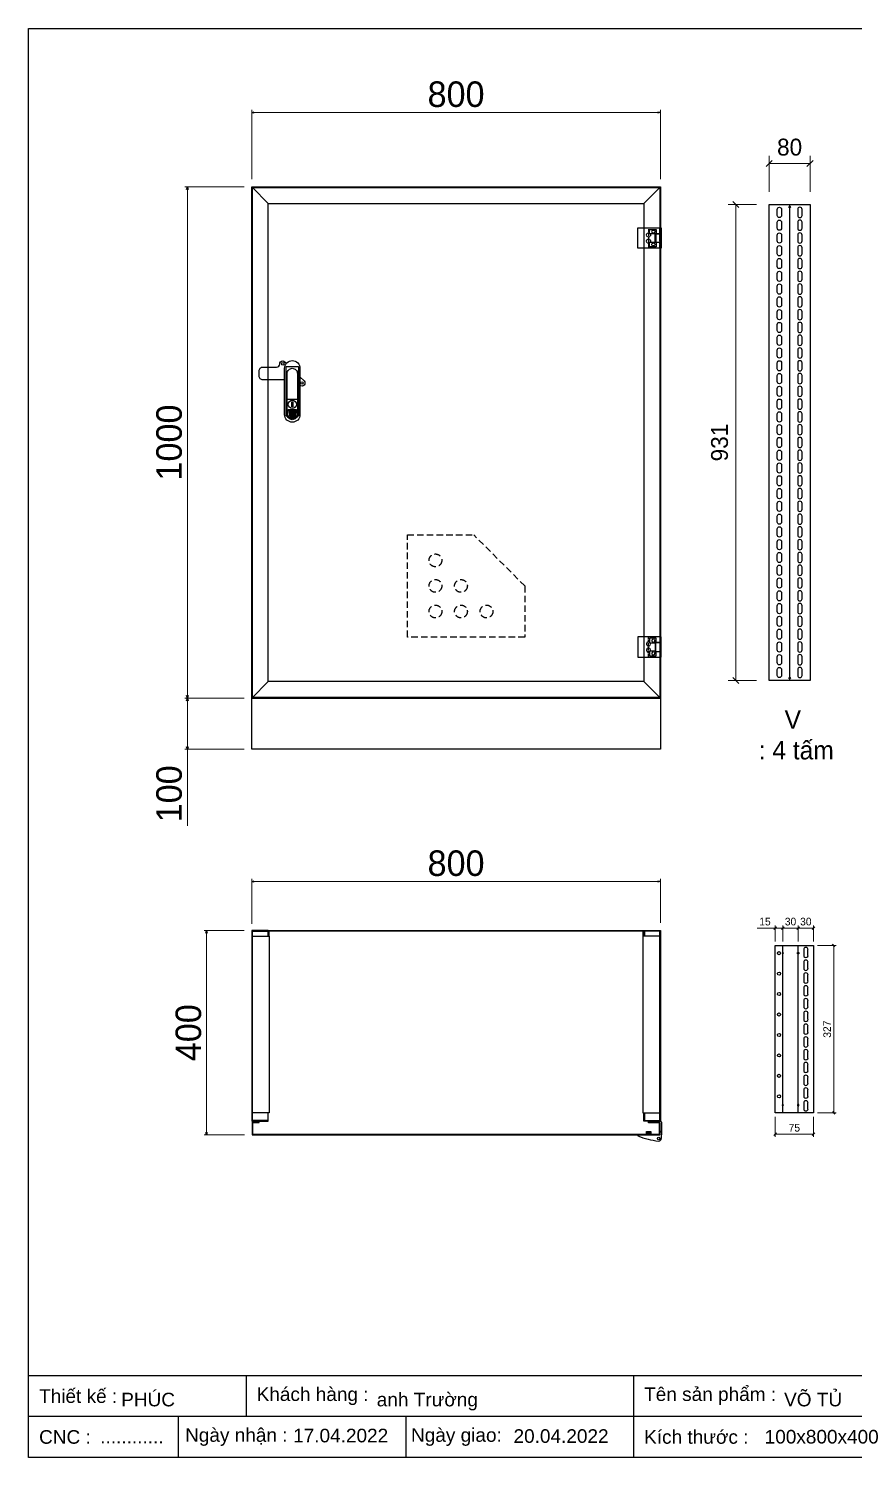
# Model space of a CAD drawing. Header units: millimetres. Extents: x 0 to 3953, y 0 to 2795.
# Drawn here: x 0 to 1615, y 0 to 2795 of the extents above; entities that cross this region are included whole.
import ezdxf

# ---------------------------------------------------------------- set-up
doc = ezdxf.new("R2010")
doc.units = ezdxf.units.MM
doc.linetypes.add('HIDDEN2', pattern=[4.7625, 3.175, -1.5875])
doc.linetypes.add('HIDDENX2', pattern=[19.05, 12.7, -6.35])
doc.layers.add('CNC', color=7, linetype='Continuous')
doc.layers.add('DIM', color=253, linetype='Continuous')
doc.styles.add('Arial', font='arial.ttf')
doc.dimstyles.new('CNC', dxfattribs={"dimtxt": 50, "dimasz": 5, "dimexe": 5, "dimexo": 15, "dimgap": 10, "dimtad": 1, "dimdec": 0, "dimtxsty": 'Standard', "dimblk": 'OPEN30', "dimcen": 10, "dimclrd": 5, "dimclre": 5, "dimclrt": 3, "dimazin": 3, "dimtfac": 1, "dimtdec": 0, "dimtmove": 0, "dimatfit": 3, "dimldrblk": 'ARCHTICK', "dimlwd": 9, "dimlwe": 9})
doc.dimstyles.new('Dim-15', dxfattribs={"dimtxt": 15, "dimasz": 5, "dimexe": 5, "dimexo": 8, "dimgap": 5, "dimtad": 1, "dimdec": 0, "dimtxsty": 'Standard', "dimblk": 'OBLIQUE', "dimcen": 10, "dimclrd": 5, "dimclre": 5, "dimclrt": 3, "dimazin": 3, "dimtfac": 1, "dimtdec": 0, "dimtmove": 0, "dimatfit": 3, "dimldrblk": 'OBLIQUE', "dimlwd": 9, "dimlwe": 9})
doc.dimstyles.new('Dim-33', dxfattribs={"dimtxt": 33, "dimasz": 12, "dimexe": 15, "dimexo": 25, "dimgap": 15, "dimtad": 1, "dimdec": 0, "dimtxsty": 'Standard', "dimblk": 'OBLIQUE', "dimcen": 10, "dimclrd": 5, "dimclre": 5, "dimclrt": 3, "dimazin": 3, "dimtfac": 1, "dimtdec": 0, "dimtmove": 0, "dimatfit": 3, "dimldrblk": 'OPEN30', "dimlwd": 9, "dimlwe": 9})

# ---------------------------------------------------------------- blocks, each defined once
blk = doc.blocks.new('*D1')
at = {"color": 5, "lineweight": 9, "ltscale": 3, "transparency": 16777216}
for p, q in [((437, 2500.3), (437, 2635.9)), ((442, 2630.9), (1232, 2630.9)), ((1237, 2500.3), (1237, 2635.9))]:
    blk.add_line(p, q, dxfattribs=at)
at = {"color": 0, "linetype": 'ByBlock', "lineweight": -2}
for p, q in [((437, 2630.9), (442, 2632.2)), ((442, 2629.5), (437, 2630.9)), ((437, 2630.9), (442, 2630.9)), ((1232, 2632.2), (1237, 2630.9)), ((1237, 2630.9), (1232, 2629.5)), ((1237, 2630.9), (1232, 2630.9))]:
    blk.add_line(p, q, dxfattribs=at)
at = {"layer": 'Defpoints', "color": 0, "ltscale": 3, "transparency": 16777216}
for p in [(1237, 2630.9), (437, 2485.3), (1237, 2485.3)]:
    blk.add_point(p, dxfattribs=at)
at = {"color": 3, "ltscale": 3, "transparency": 16777216, "insert": (837, 2666.4), "char_height": 50, "attachment_point": 5}
blk.add_mtext('800', dxfattribs=at)
blk = doc.blocks.new('_ArchTick')
at = {"color": 0, "const_width": 0.15}
blk.add_lwpolyline([(-0.5, -0.5), (0.5, 0.5)], dxfattribs=at)
blk = doc.blocks.new('_Open30')
at = {"color": 0, "linetype": 'ByBlock', "lineweight": -2}
for p, q in [((-1, 0.27), (0, 0)), ((0, 0), (-1, -0.27)), ((0, 0), (-1, 0))]:
    blk.add_line(p, q, dxfattribs=at)
blk = doc.blocks.new('*D2')
at = {"color": 5, "lineweight": 9, "ltscale": 3, "transparency": 16777216}
for p, q in [((422, 2485.3), (305.9, 2485.3)), ((310.9, 2480.3), (310.9, 1490.3)), ((422, 1485.3), (305.9, 1485.3))]:
    blk.add_line(p, q, dxfattribs=at)
at = {"color": 0, "linetype": 'ByBlock', "lineweight": -2}
for p, q in [((309.5, 2480.3), (310.9, 2485.3)), ((310.9, 2485.3), (312.2, 2480.3)), ((310.9, 2485.3), (310.9, 2480.3)), ((310.9, 1485.3), (309.5, 1490.3)), ((312.2, 1490.3), (310.9, 1485.3)), ((310.9, 1485.3), (310.9, 1490.3))]:
    blk.add_line(p, q, dxfattribs=at)
at = {"layer": 'Defpoints', "color": 0, "ltscale": 3, "transparency": 16777216}
for p in [(437, 2485.3), (310.9, 1485.3), (437, 1485.3)]:
    blk.add_point(p, dxfattribs=at)
at = {"color": 3, "ltscale": 3, "transparency": 16777216, "insert": (275.4, 1985.3), "char_height": 50, "attachment_point": 5, "rotation": 90}
blk.add_mtext('1000', dxfattribs=at)
blk = doc.blocks.new('*D3')
at = {"color": 5, "lineweight": 9, "ltscale": 3, "transparency": 16777216}
for p, q in [((422, 1485.3), (305.9, 1485.3)), ((310.9, 1480.3), (310.9, 1390.3)), ((422, 1385.3), (305.9, 1385.3)), ((310.9, 1385.3), (310.9, 1235.3))]:
    blk.add_line(p, q, dxfattribs=at)
at = {"color": 0, "linetype": 'ByBlock', "lineweight": -2}
for p, q in [((309.5, 1480.3), (310.9, 1485.3)), ((310.9, 1485.3), (312.2, 1480.3)), ((310.9, 1485.3), (310.9, 1480.3)), ((310.9, 1385.3), (309.5, 1390.3)), ((312.2, 1390.3), (310.9, 1385.3)), ((310.9, 1385.3), (310.9, 1390.3))]:
    blk.add_line(p, q, dxfattribs=at)
at = {"layer": 'Defpoints', "color": 0, "ltscale": 3, "transparency": 16777216}
for p in [(310.9, 1485.3), (437, 1485.3), (437, 1385.3)]:
    blk.add_point(p, dxfattribs=at)
at = {"color": 3, "ltscale": 3, "transparency": 16777216, "insert": (275.4, 1298.1), "char_height": 50, "attachment_point": 5, "rotation": 90}
blk.add_mtext('100', dxfattribs=at)
blk = doc.blocks.new('HL044-1.3-B')
h = blk.add_hatch()
h.set_pattern_fill('ANSI31', color=1, scale=0.3, style=0)
h.set_pattern_definition([(45, (-80982.31925, -42991.2648), (-0.673519209, 0.673519209), [])])
h.paths.add_polyline_path([(-15.5, 27), (-15.5, 24), (-9.5, 24), (-9.5, 27)])
at = {"color": 1}
for p, q in [((0, 0), (-43, 0)), ((-43, 0), (-43, -2)), ((-25, 6.5), (-25, 0)), ((-25, 6.5), (-19, 5.9)), ((-25, 5.5), (-19, 4.9)), ((-25, 4.5), (-19, 3.9)), ((-25, 3.5), (-19, 2.9)), ((-25, 2.5), (-19, 1.9)), ((-25, 1.5), (-19, 0.9)), ((-25, 0.5), (-19.7, 0)), ((-22, 24), (-22, 27)), ((-22, 27), (1, 27)), ((-1, 24), (-22, 24)), ((-19, 6.5), (-19, 0)), ((-15.5, 24), (-15.5, 27)), ((-9.5, 24), (-9.5, 27)), ((0, 23), (0, 0)), ((0, 7.5), (3, 7.5)), ((0, 6), (3, 6)), ((3, 25), (3, 0)), ((3, -6.5), (3, 0))]:
    blk.add_line(p, q, dxfattribs=at)
blk.add_lwpolyline([(-26, 6.5), (-18, 6.5), (-18, 0), (-26, 0)], close=True, dxfattribs=at)
blk.add_circle((-2.3, -7), 2.55, dxfattribs=at)
for centre, radius, start, end in [((-1, 23), 1, 0, 90), ((1, 25), 2, 0, 90), ((15.4, 147.7), 160.7, 248.6705, 263.5901), ((-2.5, -6.5), 5.5, 270, 0)]:
    blk.add_arc(centre, radius, start, end, dxfattribs=at)
blk = doc.blocks.new('*D9')
at = {"color": 5, "lineweight": 9, "ltscale": 3, "transparency": 16777216}
for p, q in [((437, 1043.8), (437, 1131.6)), ((442, 1126.6), (1232, 1126.6)), ((1237, 1045.8), (1237, 1131.6))]:
    blk.add_line(p, q, dxfattribs=at)
at = {"color": 0, "linetype": 'ByBlock', "lineweight": -2}
for p, q in [((437, 1126.6), (442, 1127.9)), ((442, 1125.2), (437, 1126.6)), ((437, 1126.6), (442, 1126.6)), ((1232, 1127.9), (1237, 1126.6)), ((1237, 1126.6), (1232, 1125.2)), ((1237, 1126.6), (1232, 1126.6))]:
    blk.add_line(p, q, dxfattribs=at)
at = {"layer": 'Defpoints', "color": 0, "ltscale": 3, "transparency": 16777216}
for p in [(1237, 1126.6), (437, 1028.8), (1237, 1030.8)]:
    blk.add_point(p, dxfattribs=at)
at = {"color": 3, "ltscale": 3, "transparency": 16777216, "insert": (837, 1162.1), "char_height": 50, "attachment_point": 5}
blk.add_mtext('800', dxfattribs=at)
blk = doc.blocks.new('*D10')
at = {"color": 5, "lineweight": 9, "ltscale": 3, "transparency": 16777216}
for p, q in [((422, 1030.8), (343.7, 1030.8)), ((348.7, 1025.8), (348.7, 635.8)), ((423, 630.8), (343.7, 630.8))]:
    blk.add_line(p, q, dxfattribs=at)
at = {"color": 0, "linetype": 'ByBlock', "lineweight": -2}
for p, q in [((347.4, 1025.8), (348.7, 1030.8)), ((348.7, 1030.8), (350, 1025.8)), ((348.7, 1030.8), (348.7, 1025.8)), ((348.7, 630.8), (347.4, 635.8)), ((350, 635.8), (348.7, 630.8)), ((348.7, 630.8), (348.7, 635.8))]:
    blk.add_line(p, q, dxfattribs=at)
at = {"layer": 'Defpoints', "color": 0, "ltscale": 3, "transparency": 16777216}
for p in [(437, 1030.8), (348.7, 630.8), (438, 630.8)]:
    blk.add_point(p, dxfattribs=at)
at = {"color": 3, "ltscale": 3, "transparency": 16777216, "insert": (313.2, 830.8), "char_height": 50, "attachment_point": 5, "rotation": 90}
blk.add_mtext('400', dxfattribs=at)
blk = doc.blocks.new('*D11')
at = {"color": 0, "linetype": 'ByBlock', "lineweight": -2}
for p, q in [((1456, 2537.1), (1444, 2525.1)), ((1524, 2525.1), (1536, 2537.1))]:
    blk.add_line(p, q, dxfattribs=at)
at = {"layer": 'Defpoints', "color": 0, "ltscale": 3, "transparency": 16777216}
for p in [(1530, 2531.1), (1450, 2450.9), (1530, 2450.9)]:
    blk.add_point(p, dxfattribs=at)
at = {"layer": 'DIM', "color": 5, "lineweight": 9, "ltscale": 3, "transparency": 16777216}
for p, q in [((1450, 2475.9), (1450, 2546.1)), ((1530, 2475.9), (1530, 2546.1)), ((1450, 2531.1), (1530, 2531.1))]:
    blk.add_line(p, q, dxfattribs=at)
at = {"layer": 'DIM', "color": 3, "ltscale": 3, "transparency": 16777216, "insert": (1490, 2563), "char_height": 33, "attachment_point": 5}
blk.add_mtext('80', dxfattribs=at)
blk = doc.blocks.new('_Oblique')
at = {"color": 0, "linetype": 'ByBlock', "lineweight": -2}
blk.add_line((-0.5, -0.5), (0.5, 0.5), dxfattribs=at)
blk = doc.blocks.new('*D12')
at = {"color": 0, "linetype": 'ByBlock', "lineweight": -2}
for p, q in [((1390.9, 2444.9), (1378.9, 2456.9)), ((1378.9, 1525.7), (1390.9, 1513.7))]:
    blk.add_line(p, q, dxfattribs=at)
at = {"layer": 'Defpoints', "color": 0, "ltscale": 3, "transparency": 16777216}
for p in [(1450, 2450.9), (1384.9, 1519.7), (1450, 1519.7)]:
    blk.add_point(p, dxfattribs=at)
at = {"layer": 'DIM', "color": 5, "lineweight": 9, "ltscale": 3, "transparency": 16777216}
for p, q in [((1425, 2450.9), (1369.9, 2450.9)), ((1384.9, 2450.9), (1384.9, 1519.7)), ((1425, 1519.7), (1369.9, 1519.7))]:
    blk.add_line(p, q, dxfattribs=at)
at = {"layer": 'DIM', "color": 3, "ltscale": 3, "transparency": 16777216, "insert": (1353, 1985.3), "char_height": 33, "attachment_point": 5, "rotation": 90}
blk.add_mtext('931', dxfattribs=at)
blk = doc.blocks.new('AB301-2-1')
at = {"linetype": 'Continuous'}
h = blk.add_hatch(dxfattribs=at)
h.set_pattern_fill('ACAD_ISO09W100', color=1, scale=0.2)
h.set_pattern_definition([(0, (-368.0181, 398.3814), (0, 1), [4.8, -0.6, 1.2, -0.6, 1.2, -0.6])])
h.paths.add_polyline_path([(-4.1, -88.5, 0.118404), (0, -89.5, 0.118404), (4.1, -88.5), (7, -72), (-7, -72)])
at = {"color": 1, "linetype": 'Continuous'}
for p, q in [((-10, -50.5), (10, -50.5)), ((-7, -72), (7, -72)), ((-7, -72), (-4.1, -88.5)), ((7, -72), (4.1, -88.5))]:
    blk.add_line(p, q, dxfattribs=at)
for points in [[(-15, -12.5), (-57.5, -12.5, -0.414214), (-65, -5), (-65, 5, -0.414214), (-57.5, 12.5), (-30.7, 12.5, 0.414214), (-24.7, 18.5), (-24.7, 18.7)], [(-24.7, 18.7, -0.198912), (-23, 23), (-23, 23, -0.414214), (-14.5, 23), (-11.3, 19.8)], [(15, -6.5), (23, -14.5, -0.414214), (23, -23), (23, -23, -0.381561), (15, -23.4, -0.381561)]]:
    blk.add_lwpolyline(points, format="xyb", dxfattribs=at)
for points in [[(0, 25), (0, 25, -0.414214), (15, 10), (15, -80.5, -0.414214), (0, -95.5), (0, -95.5, -0.414214), (-15, -80.5), (-15, 10, -0.414214)], [(0, 10, -0.414214), (10, 0), (10, -80.5, -0.414214), (0, -90.5, -0.414214), (-10, -80.5), (-10, 0, -0.414214)], [(9, -72.5), (9, -80.5, -0.414214), (0, -89.5, -0.414214), (-9, -80.5), (-9, -72.5, -0.414214), (-7, -70.5), (7, -70.5, -0.414214)]]:
    blk.add_lwpolyline(points, format="xyb", close=True, dxfattribs=at)
at = {"color": 2, "linetype": 'Continuous'}
blk.add_lwpolyline([(-12, 13.3), (12, 13.3), (12, -83.7), (-12, -83.7)], close=True, dxfattribs=at)
at = {"color": 1, "linetype": 'Continuous'}
blk.add_lwpolyline([(-1, -55.5), (1, -55.5), (1, -65.5), (-1, -65.5)], close=True, dxfattribs=at)
for centre, radius in [((-18.7, 18.7), 2.5), ((18.7, -18.7), 2.5), ((0, -60.5), 8)]:
    blk.add_circle(centre, radius, dxfattribs=at)
blk = doc.blocks.new('HL044-1.3-C')
at = {"color": 1, "linetype": 'HIDDEN2', "ltscale": 0.5}
for p, q in [((-25, 40), (-25, 0)), ((-3, 0), (-3, 40))]:
    blk.add_line(p, q, dxfattribs=at)
at = {"color": 1}
for p, q in [((-12, 29), (0, 29)), ((-12, 11), (-12, 29)), ((-11, 28.5), (0, 28.5)), ((-11, 28.5), (-11, 11.5)), ((0, 11), (-12, 11)), ((0, 11.5), (-11, 11.5))]:
    blk.add_line(p, q, dxfattribs=at)
blk.add_lwpolyline([(-46, 40), (0, 40), (0, 0), (-46, 0)], close=True, dxfattribs=at)
at = {"color": 1, "linetype": 'HIDDEN2', "ltscale": 0.5}
for centre, radius in [((-25, 26), 4), ((-15.5, 32.5), 3), ((-25, 14), 4), ((-15.5, 7.5), 3)]:
    blk.add_circle(centre, radius, dxfattribs=at)
blk = doc.blocks.new('ga tai lieu')
at = {"color": 7, "linetype": 'HIDDENX2'}
for p, q in [((0, 0), (0, 200)), ((0, 200), (130, 200)), ((230, 100), (130, 200)), ((230, 100), (230, 0)), ((230, 0), (0, 0))]:
    blk.add_line(p, q, dxfattribs=at)
for centre in [(55, 150), (55, 100), (105, 100), (55, 50), (105, 50), (155, 50)]:
    blk.add_circle(centre, 12.5, dxfattribs=at)
blk = doc.blocks.new('KHUNG CHUẨN')
at = {"color": 7}
for p, q in [((19889.2, -28535.2), (16919.2, -28535.2)), ((17239.2, -28535.2), (17239.2, -28595.2)), ((17809.2, -28535.2), (17809.2, -28655.2)), ((18939.2, -28595.2), (16919.2, -28595.2)), ((17139.2, -28595.2), (17139.2, -28655.2)), ((17474.2, -28595.2), (17474.2, -28655.2))]:
    blk.add_line(p, q, dxfattribs=at)
blk.add_lwpolyline([(16919.2, -26555.2), (19889.2, -26555.2), (19889.2, -28655.2), (16919.2, -28655.2)], close=True, dxfattribs=at)
at = {"color": 2, "char_height": 20, "attachment_point": 4, "style": 'Arial'}
for s, insert, width in [('  Thiết kế :', (16919.2, -28565.2), 917.634), ('  Khách hàng :', (17239.2, -28565.2), 917.634), ('  Tên sản phẩm :', (17809.2, -28565.2), 917.634), ('  CNC :', (16919.2, -28625.2), 917.634), ('  Ngày nhận :', (17134, -28625.2), 556.651), ('  Ngày giao:', (17466.3, -28625.2), 556.651), ('  Kích thước :', (17809.2, -28625.2), 917.634)]:
    blk.add_mtext(s, dxfattribs=dict(at, insert=insert, width=width))
at = {"color": 3, "style": 'Arial'}
for tag, p in [('#01', (17055.6, -28580.1)), ('#02', (17431.4, -28580.1)), ('#03', (18030.6, -28580.1)), ('#08', (18751.7, -28580.1)), ('#10', (19064.8, -28580.1)), ('#04', (17024.8, -28634.6)), ('#05', (17308.5, -28633)), ('#06', (17632.7, -28633.7)), ('#07', (18002, -28634.7)), ('#09', (18753.8, -28632.6)), ('#11', (19060.3, -28625.7)), ('#12', (19806.5, -28628.9))]:
    blk.add_attdef(tag, p, '', height=20, dxfattribs=at)
blk = doc.blocks.new('*D13')
at = {"color": 0, "linetype": 'ByBlock', "lineweight": -2}
for p, q in [((1578.8, 998.9), (1573.8, 1003.9)), ((1573.8, 676.5), (1578.8, 671.5))]:
    blk.add_line(p, q, dxfattribs=at)
at = {"layer": 'Defpoints', "color": 0, "transparency": 16777216}
for p in [(1536.8, 1001.4), (1536.8, 674), (1576.3, 674)]:
    blk.add_point(p, dxfattribs=at)
at = {"layer": 'DIM', "color": 5, "lineweight": 9, "transparency": 16777216}
for p, q in [((1544.8, 1001.4), (1581.3, 1001.4)), ((1576.3, 1001.4), (1576.3, 674)), ((1544.8, 674), (1581.3, 674))]:
    blk.add_line(p, q, dxfattribs=at)
at = {"layer": 'DIM', "color": 3, "transparency": 16777216, "insert": (1563.6, 837.7), "char_height": 15, "attachment_point": 5, "rotation": 90}
blk.add_mtext('327', dxfattribs=at)
blk = doc.blocks.new('*D14')
at = {"color": 0, "linetype": 'ByBlock', "lineweight": -2}
for p, q in [((1464.3, 634.7), (1459.3, 629.7)), ((1534.3, 629.7), (1539.3, 634.7))]:
    blk.add_line(p, q, dxfattribs=at)
at = {"layer": 'Defpoints', "color": 0, "transparency": 16777216}
for p in [(1461.8, 674), (1536.8, 674), (1536.8, 632.2)]:
    blk.add_point(p, dxfattribs=at)
at = {"layer": 'DIM', "color": 5, "lineweight": 9, "transparency": 16777216}
for p, q in [((1461.8, 666), (1461.8, 627.2)), ((1536.8, 666), (1536.8, 627.2)), ((1461.8, 632.2), (1536.8, 632.2))]:
    blk.add_line(p, q, dxfattribs=at)
at = {"layer": 'DIM', "color": 3, "transparency": 16777216, "insert": (1499.3, 644.8), "char_height": 15, "attachment_point": 5}
blk.add_mtext('75', dxfattribs=at)
blk = doc.blocks.new('*D15')
at = {"color": 0, "linetype": 'ByBlock', "lineweight": -2}
for p, q in [((1479.3, 1037.9), (1474.3, 1032.9)), ((1504.3, 1032.9), (1509.3, 1037.9))]:
    blk.add_line(p, q, dxfattribs=at)
at = {"layer": 'Defpoints', "color": 0, "transparency": 16777216}
for p in [(1506.8, 1035.4), (1476.8, 1001.4), (1506.8, 1001.4)]:
    blk.add_point(p, dxfattribs=at)
at = {"layer": 'DIM', "color": 5, "lineweight": 9, "transparency": 16777216}
for p, q in [((1476.8, 1009.4), (1476.8, 1040.4)), ((1476.8, 1035.4), (1506.8, 1035.4)), ((1506.8, 1009.4), (1506.8, 1040.4))]:
    blk.add_line(p, q, dxfattribs=at)
at = {"layer": 'DIM', "color": 3, "transparency": 16777216, "insert": (1491.8, 1048.1), "char_height": 15, "attachment_point": 5}
blk.add_mtext('30', dxfattribs=at)
blk = doc.blocks.new('*D16')
at = {"color": 0, "linetype": 'ByBlock', "lineweight": -2}
for p, q in [((1509.3, 1037.9), (1504.3, 1032.9)), ((1534.3, 1032.9), (1539.3, 1037.9))]:
    blk.add_line(p, q, dxfattribs=at)
at = {"layer": 'Defpoints', "color": 0, "transparency": 16777216}
for p in [(1536.8, 1035.4), (1506.8, 1001.4), (1536.8, 1001.4)]:
    blk.add_point(p, dxfattribs=at)
at = {"layer": 'DIM', "color": 5, "lineweight": 9, "transparency": 16777216}
for p, q in [((1506.8, 1009.4), (1506.8, 1040.4)), ((1506.8, 1035.4), (1536.8, 1035.4)), ((1536.8, 1009.4), (1536.8, 1040.4))]:
    blk.add_line(p, q, dxfattribs=at)
at = {"layer": 'DIM', "color": 3, "transparency": 16777216, "insert": (1521.8, 1048.1), "char_height": 15, "attachment_point": 5}
blk.add_mtext('30', dxfattribs=at)
blk = doc.blocks.new('*D17')
at = {"color": 0, "linetype": 'ByBlock', "lineweight": -2}
for p, q in [((1464.3, 1037.9), (1459.3, 1032.9)), ((1474.3, 1032.9), (1479.3, 1037.9))]:
    blk.add_line(p, q, dxfattribs=at)
at = {"layer": 'Defpoints', "color": 0, "transparency": 16777216}
for p in [(1461.8, 1035.4), (1461.8, 1001.4), (1476.8, 1001.4)]:
    blk.add_point(p, dxfattribs=at)
at = {"layer": 'DIM', "color": 5, "lineweight": 9, "transparency": 16777216}
for p, q in [((1461.8, 1035.4), (1426.7, 1035.4)), ((1461.8, 1009.4), (1461.8, 1040.4)), ((1476.8, 1035.4), (1461.8, 1035.4)), ((1476.8, 1009.4), (1476.8, 1040.4))]:
    blk.add_line(p, q, dxfattribs=at)
at = {"layer": 'DIM', "color": 3, "transparency": 16777216, "insert": (1441.8, 1048.1), "char_height": 15, "attachment_point": 5}
blk.add_mtext('15', dxfattribs=at)
blk = doc.blocks.new('ovan8.5x20')
at = {"layer": 'CNC', "color": 2, "lineweight": -3}
for p, q in [((5.7, 4.2), (-5.8, 4.2)), ((-5.8, -4.2), (5.7, -4.2))]:
    blk.add_line(p, q, dxfattribs=at)
for centre, start, end in [((-5.8, 0), 90, 270), ((5.7, 0), 270, 90)]:
    blk.add_arc(centre, 4.25, start, end, dxfattribs=at)
blk = doc.blocks.new('f3daunguoc')
at = {"layer": 'CNC', "color": 2, "lineweight": -3}
blk.add_circle((0, 0), 1.5, dxfattribs=at)
blk = doc.blocks.new('f2dauxuoi')
at = {"layer": 'CNC', "color": 2, "lineweight": -3}
blk.add_circle((0, 0), 1, dxfattribs=at)

msp = doc.modelspace()

# ---------------------------------------------------------------- linework, layer by layer
at = {"ltscale": 3}
for p, q in [((438.2, 2484.1), (469.4, 2452.9)), ((1204.6, 2452.9), (1237, 2485.3)), ((469.4, 1517.7), (437, 1485.3)), ((1204.6, 1517.7), (1237, 1485.3))]:
    msp.add_line(p, q, dxfattribs=at)
at = {"color": 7}
for p, q in [((1490, 2450.9), (1490, 1519.7)), ((1461.8, 1001.4), (1536.8, 1001.4)), ((1461.8, 674), (1461.8, 1001.4)), ((1476.8, 674), (1476.8, 1001.4)), ((1506.8, 674), (1506.8, 1001.4)), ((1536.8, 1001.4), (1536.8, 674)), ((1536.8, 674), (1461.8, 674))]:
    msp.add_line(p, q, dxfattribs=at)
at = {"ltscale": 3}
for points in [[(1237, 2485.3), (1237, 1485.3), (437, 1485.3), (437, 2485.3)], [(1235.8, 2484.1), (1235.8, 1486.5), (438.2, 1486.5), (438.2, 2484.1)], [(1204.6, 2452.9), (1204.6, 1517.7), (469.4, 1517.7), (469.4, 2452.9)], [(437, 1485.3), (1237, 1485.3), (1237, 1385.3), (437, 1385.3)]]:
    msp.add_lwpolyline(points, close=True, dxfattribs=at)
at = {"color": 7}
for points in [[(1450, 2450.9), (1530, 2450.9), (1530, 1519.7), (1450, 1519.7)], [(468.2, 674), (468.2, 659), (438.2, 659), (438.2, 1029.6), (468.2, 1029.6), (468.2, 1019.6), (469.4, 1019.6), (469.4, 1020.8), (469.4, 1020.8), (469.4, 1030.8), (437, 1030.8), (437, 657.8), (469.4, 657.8), (469.4, 674)], [(1205.8, 674), (1205.8, 659), (1235.8, 659), (1235.8, 1029.6), (1205.8, 1029.6), (1205.8, 1019.6), (1205.8, 1019.6), (1205.8, 1019.6), (1204.6, 1019.6), (1204.6, 1030.8), (1237, 1030.8), (1237, 657.8), (1204.6, 657.8), (1204.6, 674)], [(1222.8, 655), (1234.8, 655), (1234.8, 632), (439.2, 632), (439.2, 655), (451.2, 655), (451.2, 656.2), (438, 656.2), (438, 630.8), (1236, 630.8), (1236, 656.2), (1222.8, 656.2)]]:
    msp.add_lwpolyline(points, close=True, dxfattribs=at)
at = {"color": 2, "ltscale": 0.5}
for points in [[(1474.3, 2441.2), (1474.3, 2429.7, -1), (1465.8, 2429.7), (1465.8, 2441.2, -1)], [(1505.8, 2441.2), (1505.8, 2429.7, 1), (1514.3, 2429.7), (1514.3, 2441.2, 1)], [(1474.3, 2416.2), (1474.3, 2404.7, -1), (1465.8, 2404.7), (1465.8, 2416.2, -1)], [(1505.8, 2416.2), (1505.8, 2404.7, 1), (1514.3, 2404.7), (1514.3, 2416.2, 1)], [(1474.3, 2391.2), (1474.3, 2379.7, -1), (1465.8, 2379.7), (1465.8, 2391.2, -1)], [(1505.8, 2391.2), (1505.8, 2379.7, 1), (1514.3, 2379.7), (1514.3, 2391.2, 1)], [(1474.3, 2366.2), (1474.3, 2354.7, -1), (1465.8, 2354.7), (1465.8, 2366.2, -1)], [(1505.8, 2366.2), (1505.8, 2354.7, 1), (1514.3, 2354.7), (1514.3, 2366.2, 1)], [(1474.3, 2341.2), (1474.3, 2329.7, -1), (1465.8, 2329.7), (1465.8, 2341.2, -1)], [(1474.3, 2316.2), (1474.3, 2304.7, -1), (1465.8, 2304.7), (1465.8, 2316.2, -1)], [(1505.8, 2341.2), (1505.8, 2329.7, 1), (1514.3, 2329.7), (1514.3, 2341.2, 1)], [(1505.8, 2316.2), (1505.8, 2304.7, 1), (1514.3, 2304.7), (1514.3, 2316.2, 1)], [(1474.3, 2291.2), (1474.3, 2279.7, -1), (1465.8, 2279.7), (1465.8, 2291.2, -1)], [(1505.8, 2291.2), (1505.8, 2279.7, 1), (1514.3, 2279.7), (1514.3, 2291.2, 1)], [(1474.3, 2266.2), (1474.3, 2254.7, -1), (1465.8, 2254.7), (1465.8, 2266.2, -1)], [(1505.8, 2266.2), (1505.8, 2254.7, 1), (1514.3, 2254.7), (1514.3, 2266.2, 1)], [(1474.3, 2241.2), (1474.3, 2229.7, -1), (1465.8, 2229.7), (1465.8, 2241.2, -1)], [(1505.8, 2241.2), (1505.8, 2229.7, 1), (1514.3, 2229.7), (1514.3, 2241.2, 1)], [(1474.3, 2216.2), (1474.3, 2204.7, -1), (1465.8, 2204.7), (1465.8, 2216.2, -1)], [(1505.8, 2216.2), (1505.8, 2204.7, 1), (1514.3, 2204.7), (1514.3, 2216.2, 1)], [(1474.3, 2191.2), (1474.3, 2179.7, -1), (1465.8, 2179.7), (1465.8, 2191.2, -1)], [(1505.8, 2191.2), (1505.8, 2179.7, 1), (1514.3, 2179.7), (1514.3, 2191.2, 1)], [(1474.3, 2166.2), (1474.3, 2154.7, -1), (1465.8, 2154.7), (1465.8, 2166.2, -1)], [(1505.8, 2166.2), (1505.8, 2154.7, 1), (1514.3, 2154.7), (1514.3, 2166.2, 1)], [(1474.3, 2141.2), (1474.3, 2129.7, -1), (1465.8, 2129.7), (1465.8, 2141.2, -1)], [(1505.8, 2141.2), (1505.8, 2129.7, 1), (1514.3, 2129.7), (1514.3, 2141.2, 1)], [(1474.3, 2116.2), (1474.3, 2104.7, -1), (1465.8, 2104.7), (1465.8, 2116.2, -1)], [(1505.8, 2116.2), (1505.8, 2104.7, 1), (1514.3, 2104.7), (1514.3, 2116.2, 1)], [(1474.3, 2091.2), (1474.3, 2079.7, -1), (1465.8, 2079.7), (1465.8, 2091.2, -1)], [(1474.3, 2066.2), (1474.3, 2054.7, -1), (1465.8, 2054.7), (1465.8, 2066.2, -1)], [(1505.8, 2091.2), (1505.8, 2079.7, 1), (1514.3, 2079.7), (1514.3, 2091.2, 1)], [(1505.8, 2066.2), (1505.8, 2054.7, 1), (1514.3, 2054.7), (1514.3, 2066.2, 1)], [(1474.3, 2041.2), (1474.3, 2029.7, -1), (1465.8, 2029.7), (1465.8, 2041.2, -1)], [(1505.8, 2041.2), (1505.8, 2029.7, 1), (1514.3, 2029.7), (1514.3, 2041.2, 1)], [(1474.3, 2016.2), (1474.3, 2004.7, -1), (1465.8, 2004.7), (1465.8, 2016.2, -1)], [(1505.8, 2016.2), (1505.8, 2004.7, 1), (1514.3, 2004.7), (1514.3, 2016.2, 1)], [(1474.3, 1991.2), (1474.3, 1979.7, -1), (1465.8, 1979.7), (1465.8, 1991.2, -1)], [(1505.8, 1991.2), (1505.8, 1979.7, 1), (1514.3, 1979.7), (1514.3, 1991.2, 1)], [(1474.3, 1966.2), (1474.3, 1954.7, -1), (1465.8, 1954.7), (1465.8, 1966.2, -1)], [(1505.8, 1966.2), (1505.8, 1954.7, 1), (1514.3, 1954.7), (1514.3, 1966.2, 1)], [(1474.3, 1941.2), (1474.3, 1929.7, -1), (1465.8, 1929.7), (1465.8, 1941.2, -1)], [(1505.8, 1941.2), (1505.8, 1929.7, 1), (1514.3, 1929.7), (1514.3, 1941.2, 1)], [(1474.3, 1916.2), (1474.3, 1904.7, -1), (1465.8, 1904.7), (1465.8, 1916.2, -1)], [(1505.8, 1916.2), (1505.8, 1904.7, 1), (1514.3, 1904.7), (1514.3, 1916.2, 1)], [(1474.3, 1891.2), (1474.3, 1879.7, -1), (1465.8, 1879.7), (1465.8, 1891.2, -1)], [(1505.8, 1891.2), (1505.8, 1879.7, 1), (1514.3, 1879.7), (1514.3, 1891.2, 1)], [(1474.3, 1866.2), (1474.3, 1854.7, -1), (1465.8, 1854.7), (1465.8, 1866.2, -1)], [(1474.3, 1841.2), (1474.3, 1829.7, -1), (1465.8, 1829.7), (1465.8, 1841.2, -1)], [(1505.8, 1866.2), (1505.8, 1854.7, 1), (1514.3, 1854.7), (1514.3, 1866.2, 1)], [(1505.8, 1841.2), (1505.8, 1829.7, 1), (1514.3, 1829.7), (1514.3, 1841.2, 1)], [(1474.3, 1816.2), (1474.3, 1804.7, -1), (1465.8, 1804.7), (1465.8, 1816.2, -1)], [(1505.8, 1816.2), (1505.8, 1804.7, 1), (1514.3, 1804.7), (1514.3, 1816.2, 1)], [(1474.3, 1791.2), (1474.3, 1779.7, -1), (1465.8, 1779.7), (1465.8, 1791.2, -1)], [(1505.8, 1791.2), (1505.8, 1779.7, 1), (1514.3, 1779.7), (1514.3, 1791.2, 1)], [(1474.3, 1766.2), (1474.3, 1754.7, -1), (1465.8, 1754.7), (1465.8, 1766.2, -1)], [(1505.8, 1766.2), (1505.8, 1754.7, 1), (1514.3, 1754.7), (1514.3, 1766.2, 1)], [(1474.3, 1741.2), (1474.3, 1729.7, -1), (1465.8, 1729.7), (1465.8, 1741.2, -1)], [(1505.8, 1741.2), (1505.8, 1729.7, 1), (1514.3, 1729.7), (1514.3, 1741.2, 1)], [(1474.3, 1716.2), (1474.3, 1704.7, -1), (1465.8, 1704.7), (1465.8, 1716.2, -1)], [(1505.8, 1716.2), (1505.8, 1704.7, 1), (1514.3, 1704.7), (1514.3, 1716.2, 1)], [(1474.3, 1691.2), (1474.3, 1679.7, -1), (1465.8, 1679.7), (1465.8, 1691.2, -1)], [(1505.8, 1691.2), (1505.8, 1679.7, 1), (1514.3, 1679.7), (1514.3, 1691.2, 1)], [(1474.3, 1666.2), (1474.3, 1654.7, -1), (1465.8, 1654.7), (1465.8, 1666.2, -1)], [(1505.8, 1666.2), (1505.8, 1654.7, 1), (1514.3, 1654.7), (1514.3, 1666.2, 1)], [(1474.3, 1641.2), (1474.3, 1629.7, -1), (1465.8, 1629.7), (1465.8, 1641.2, -1)], [(1505.8, 1641.2), (1505.8, 1629.7, 1), (1514.3, 1629.7), (1514.3, 1641.2, 1)], [(1474.3, 1616.2), (1474.3, 1604.7, -1), (1465.8, 1604.7), (1465.8, 1616.2, -1)], [(1474.3, 1591.2), (1474.3, 1579.7, -1), (1465.8, 1579.7), (1465.8, 1591.2, -1)], [(1505.8, 1616.2), (1505.8, 1604.7, 1), (1514.3, 1604.7), (1514.3, 1616.2, 1)], [(1505.8, 1591.2), (1505.8, 1579.7, 1), (1514.3, 1579.7), (1514.3, 1591.2, 1)], [(1474.3, 1566.2), (1474.3, 1554.7, -1), (1465.8, 1554.7), (1465.8, 1566.2, -1)], [(1505.8, 1566.2), (1505.8, 1554.7, 1), (1514.3, 1554.7), (1514.3, 1566.2, 1)], [(1474.3, 1541.2), (1474.3, 1529.7, -1), (1465.8, 1529.7), (1465.8, 1541.2, -1)], [(1505.8, 1541.2), (1505.8, 1529.7, 1), (1514.3, 1529.7), (1514.3, 1541.2, 1)]]:
    msp.add_lwpolyline(points, format="xyb", close=True, dxfattribs=at)
at = {"color": 2}
for points in [[(1215.8, 2402.3), (1228.8, 2402.3), (1228.8, 2393.3), (1215.8, 2393.3)], [(1215.8, 2377.3), (1228.8, 2377.3), (1228.8, 2368.3), (1215.8, 2368.3)], [(1215.8, 1593.3), (1228.8, 1593.3), (1228.8, 1602.3), (1215.8, 1602.3)], [(1215.8, 1568.3), (1228.8, 1568.3), (1228.8, 1577.3), (1215.8, 1577.3)]]:
    msp.add_lwpolyline(points, close=True, dxfattribs=at)
at = {"color": 53, "ltscale": 3}
for points in [[(438.2, 1019.6), (471.2, 1019.6), (471.2, 674), (438.2, 674)], [(1235.8, 1019.6), (1202.8, 1019.6), (1202.8, 674), (1235.8, 674)]]:
    msp.add_lwpolyline(points, close=True, dxfattribs=at)
msp.add_lwpolyline([(1203.4, 1019.6), (1203.4, 1029.6), (470.6, 1029.6), (470.6, 1019.6), (469.4, 1019.6), (469.4, 1030.8), (1204.6, 1030.8), (1204.6, 1019.6)], close=True)
at = {"color": 2, "ltscale": 3}
for centre in [(1490, 2445.9), (1490, 1524.7)]:
    msp.add_circle(centre, 1.5, dxfattribs=at)
at = {"color": 2}
for centre in [(1469.3, 986.4), (1469.3, 946.4), (1469.3, 906.4), (1469.3, 866.4), (1469.3, 826.4), (1469.3, 786.4), (1469.3, 746.4), (1469.3, 706.4)]:
    msp.add_circle(centre, 3, dxfattribs=at)

# ---------------------------------------------------------------- block references
at = {"color": 3}
ref = msp.add_blockref('KHUNG CHUẨN', (-22519.5, 38140), dxfattribs=dict(at, xscale=1.331000000005587, yscale=1.331000000005587, zscale=1.331000000005587))
ref.add_attrib('#03', 'VÕ TỦ ', (1479.2, 99.9), dxfattribs={"color": 3, "height": 26.62, "style": 'Arial'})
ref.add_attrib('#07', '100x800x400', (1441.2, 27.2), dxfattribs={"color": 3, "height": 26.62, "style": 'Arial'})
ref.add_attrib('#02', 'anh Trường', (681.7, 99.9), dxfattribs={"color": 3, "height": 26.62, "style": 'Arial'})
ref.add_attrib('#05', '17.04.2022', (518, 29.5), dxfattribs={"color": 3, "height": 26.62, "style": 'Arial'})
ref.add_attrib('#06', '20.04.2022', (949.5, 28.5), dxfattribs={"color": 3, "height": 26.62, "style": 'Arial'})
ref.add_attrib('#01', 'PHÚC', (181.4, 99.9), dxfattribs={"color": 3, "height": 26.62, "style": 'Arial'})
ref.add_attrib('#04', '............', (140.4, 27.3), dxfattribs={"color": 3, "height": 26.62, "style": 'Arial'})
at = {"color": 7}
for name, p in [('HL044-1.3-C', (1238.8, 2365.3)), ('AB301-2-1', (516.4, 2120.5)), ('ga tai lieu', (741.6, 1604.8)), ('HL044-1.3-B', (1236, 630.8))]:
    msp.add_blockref(name, p, dxfattribs=at)
at = {"color": 7, "xscale": -1, "rotation": 180}
msp.add_blockref('HL044-1.3-C', (1238.8, 1605.3), dxfattribs=at)
at = {"lineweight": -3, "xscale": -1}
msp.add_blockref('f2dauxuoi', (1476.8, 986.4), dxfattribs=at)
at = {"lineweight": -3}
for name, p, rotation in [('f3daunguoc', (1506.8, 986.4), 270), ('f2dauxuoi', (1476.8, 689), 180)]:
    msp.add_blockref(name, p, dxfattribs=dict(at, rotation=rotation))
at = {"lineweight": -3, "xscale": -1, "rotation": 270}
msp.add_blockref('f3daunguoc', (1506.8, 689), dxfattribs=at)
at = {"layer": 'CNC', "lineweight": -3, "rotation": 270}
for p in [(1521.8, 987.7), (1521.8, 962.7), (1521.8, 937.7), (1521.8, 912.7), (1521.8, 887.7), (1521.8, 862.7), (1521.8, 837.7), (1521.8, 812.7), (1521.8, 787.7), (1521.8, 762.7), (1521.8, 737.7), (1521.8, 712.7), (1521.8, 687.7)]:
    msp.add_blockref('ovan8.5x20', p, dxfattribs=at)

# ---------------------------------------------------------------- texts
at = {"color": 2, "insert": (1496.3, 1413.2), "char_height": 36, "width": 775, "attachment_point": 5}
msp.add_mtext('V\\P : 4 tấm', dxfattribs=at)

# ---------------------------------------------------------------- dimensions: what is measured, and where the dimension line sits
at = {"ltscale": 3}
dim = msp.add_linear_dim(base=(1237, 2630.9), p1=(437, 2485.3), p2=(1237, 2485.3), dimstyle='CNC', dxfattribs=at)
dim.commit()
dim.dimension.update_dxf_attribs({"geometry": '*D1', "text_midpoint": (837, 2630.9), "dimtype": 160})
dim = msp.add_linear_dim(base=(310.9, 1485.3), p1=(437, 2485.3), p2=(437, 1485.3), angle=90, dimstyle='CNC', dxfattribs=at)
dim.commit()
dim.dimension.update_dxf_attribs({"geometry": '*D2', "text_midpoint": (275.4, 1985.3)})
for base, p1, p2, picture, middle in [((310.9, 1485.3), (437, 1385.3), (437, 1485.3), '*D3', (310.9, 1298.1)), ((348.7, 630.8), (437, 1030.8), (438, 630.8), '*D10', (348.7, 830.8))]:
    dim = msp.add_linear_dim(base=base, p1=p1, p2=p2, angle=90, dimstyle='CNC', dxfattribs=at)
    dim.commit()
    dim.dimension.update_dxf_attribs({"geometry": picture, "text_midpoint": middle, "dimtype": 160})
dim = msp.add_linear_dim(base=(1237, 1126.6), p1=(437, 1028.8), p2=(1237, 1030.8), dimstyle='CNC', dxfattribs=at)
dim.commit()
dim.dimension.update_dxf_attribs({"geometry": '*D9', "text_midpoint": (837, 1162.1)})
at = {"layer": 'DIM', "ltscale": 3}
dim = msp.add_linear_dim(base=(1530, 2531.1), p1=(1450, 2450.9), p2=(1530, 2450.9), dimstyle='Dim-33', dxfattribs=at)
dim.commit()
dim.dimension.update_dxf_attribs({"geometry": '*D11', "text_midpoint": (1490, 2563)})
dim = msp.add_linear_dim(base=(1384.9, 1519.7), p1=(1450, 2450.9), p2=(1450, 1519.7), angle=90, dimstyle='Dim-33', dxfattribs=at)
dim.commit()
dim.dimension.update_dxf_attribs({"geometry": '*D12', "text_midpoint": (1353, 1985.3)})
at = {"layer": 'DIM', "color": 7}
for base, p1, p2, picture, middle in [((1461.8, 1035.4), (1476.8, 1001.4), (1461.8, 1001.4), '*D17', (1441.8, 1048.1)), ((1536.8, 632.2), (1461.8, 674), (1536.8, 674), '*D14', (1499.3, 644.8))]:
    dim = msp.add_linear_dim(base=base, p1=p1, p2=p2, dimstyle='Dim-15', dxfattribs=at)
    dim.commit()
    dim.dimension.update_dxf_attribs({"geometry": picture, "text_midpoint": middle})
for base, p1, p2, picture, middle in [((1506.8, 1035.4), (1476.8, 1001.4), (1506.8, 1001.4), '*D15', (1491.8, 1035.4)), ((1536.8, 1035.4), (1506.8, 1001.4), (1536.8, 1001.4), '*D16', (1521.8, 1035.4))]:
    dim = msp.add_linear_dim(base=base, p1=p1, p2=p2, dimstyle='Dim-15', dxfattribs=at)
    dim.commit()
    dim.dimension.update_dxf_attribs({"geometry": picture, "text_midpoint": middle, "dimtype": 160})
dim = msp.add_linear_dim(base=(1576.3, 674), p1=(1536.8, 1001.4), p2=(1536.8, 674), angle=90, dimstyle='Dim-15', dxfattribs=at)
dim.commit()
dim.dimension.update_dxf_attribs({"geometry": '*D13', "text_midpoint": (1563.6, 837.7)})

doc.saveas('drawing.dxf')
